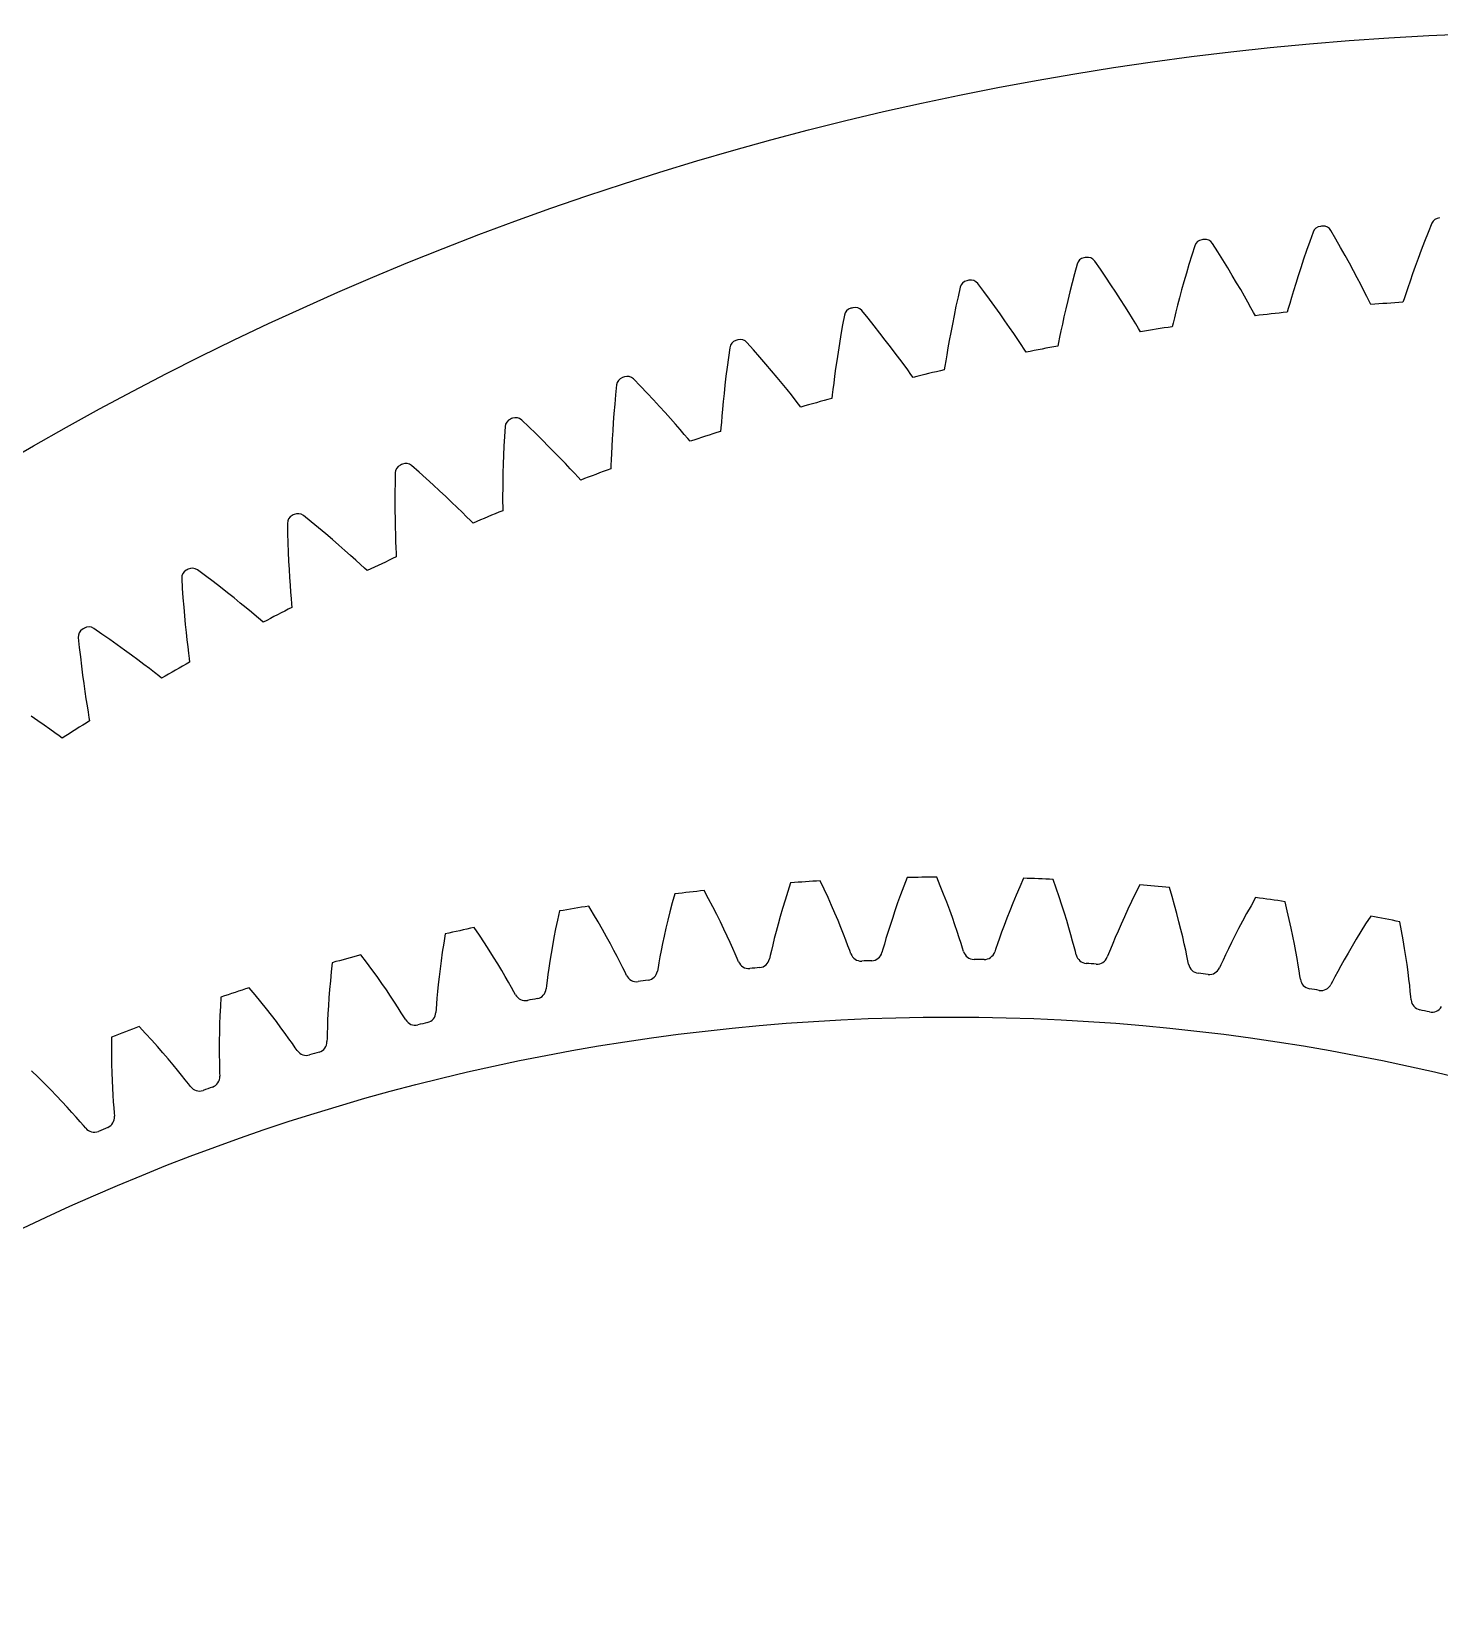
# Model space of a CAD drawing. Header units: millimetres. Extents: x -128 to 128, y -128 to 128.
# Drawn here: x -64 to -6.2, y 63.8 to 128.5 of the extents above; entities that cross this region are included whole.
import ezdxf

# ---------------------------------------------------------------- set-up
doc = ezdxf.new("R2010")
doc.units = ezdxf.units.MM

msp = doc.modelspace()

# ---------------------------------------------------------------- linework, layer by layer
at = {"layer": 'journal'}
msp.add_circle((-26.25, 0), 88, dxfattribs=at)
at = {"layer": 'outer'}
msp.add_circle((0, 0), 128.494929, dxfattribs=at)
at = {"layer": 'output_ring'}
for p, q in [((-6.486138, 120.615273), (-6.638053, 120.237076)), ((-15.2837, 119.446334), (-15.501701, 119.790698)), ((-11.505277, 119.869291), (-11.634887, 119.496652)), ((-11.368813, 120.253333), (-11.505277, 119.869291)), ((-10.430513, 119.96759), (-10.634379, 120.320505)), ((-10.235454, 119.624646), (-10.430513, 119.96759)), ((-6.782658, 119.869996), (-6.919347, 119.514938)), ((-6.638053, 120.237076), (-6.782658, 119.869996)), ((-16.353597, 119.304561), (-16.468, 118.926975)), ((-16.23281, 119.693817), (-16.353597, 119.304561)), ((-15.074904, 119.111577), (-15.2837, 119.446334)), ((-14.876073, 118.787205), (-15.074904, 119.111577)), ((-11.757075, 119.136346), (-11.871784, 118.789431)), ((-11.634887, 119.496652), (-11.757075, 119.136346)), ((-10.049932, 119.292483), (-10.235454, 119.624646)), ((-9.874194, 118.972133), (-10.049932, 119.292483)), ((-7.048021, 119.172957), (-7.168518, 118.845357)), ((-6.919347, 119.514938), (-7.048021, 119.172957)), ((-21.175049, 118.543813), (-21.274056, 118.161901)), ((-21.070136, 118.937645), (-21.175049, 118.543813)), ((-20.111777, 118.728829), (-20.343554, 119.064074)), ((-19.889585, 118.402807), (-20.111777, 118.728829)), ((-16.575486, 118.562013), (-16.676042, 118.210735)), ((-16.468, 118.926975), (-16.575486, 118.562013)), ((-14.687497, 118.474241), (-14.876073, 118.787205)), ((-14.509572, 118.173934), (-14.687497, 118.474241)), ((-11.978906, 118.457217), (-12.078251, 118.141373)), ((-11.871784, 118.789431), (-11.978906, 118.457217)), ((-9.708585, 118.664864), (-9.874194, 118.972133)), ((-9.553592, 118.372282), (-9.708585, 118.664864)), ((-7.280581, 118.533798), (-7.383801, 118.240495)), ((-7.168518, 118.845357), (-7.280581, 118.533798)), ((-25.872843, 117.986058), (-25.961711, 117.588298)), ((-24.906809, 117.816252), (-25.151982, 118.141829)), ((-24.671588, 117.499503), (-24.906809, 117.816252)), ((-21.366663, 117.792883), (-21.452901, 117.437819)), ((-21.274056, 118.161901), (-21.366663, 117.792883)), ((-19.677773, 118.08676), (-19.889585, 118.402807)), ((-19.476669, 117.781695), (-19.677773, 118.08676)), ((-19.286719, 117.488846), (-19.476669, 117.781695)), ((-16.769612, 117.874453), (-16.856076, 117.554842)), ((-16.676042, 118.210735), (-16.769612, 117.874453)), ((-14.342849, 117.887874), (-14.509572, 118.173934)), ((-14.188135, 117.618162), (-14.342849, 117.887874)), ((-12.1695, 117.844128), (-12.252106, 117.568643)), ((-12.078251, 118.141373), (-12.1695, 117.844128)), ((-9.409935, 118.096521), (-9.553592, 118.372282)), ((-9.278725, 117.840593), (-9.409935, 118.096521)), ((-9.161847, 117.60918), (-9.278725, 117.840593)), ((-7.477504, 117.968585), (-7.560485, 117.72297)), ((-7.383801, 118.240495), (-7.477504, 117.968585)), ((-26.045159, 117.202688), (-26.122735, 116.83022)), ((-25.961711, 117.588298), (-26.045159, 117.202688)), ((-24.447142, 117.192299), (-24.671588, 117.499503)), ((-24.23384, 116.895634), (-24.447142, 117.192299)), ((-21.452901, 117.437819), (-21.532766, 117.098021)), ((-19.108541, 117.209777), (-19.286719, 117.488846)), ((-18.943023, 116.946556), (-19.108541, 117.209777)), ((-16.935204, 117.254143), (-17.006579, 116.975537)), ((-16.856076, 117.554842), (-16.935204, 117.254143)), ((-14.046661, 117.367761), (-14.188135, 117.618162)), ((-13.920501, 117.141275), (-14.046661, 117.367761)), ((-13.813794, 116.947258), (-13.920501, 117.141275)), ((-12.325066, 117.319868), (-12.386232, 117.107059)), ((-12.252106, 117.568643), (-12.325066, 117.319868)), ((-9.063091, 117.410998), (-9.161847, 117.60918)), ((-8.996227, 117.275383), (-9.063091, 117.410998)), ((-7.630226, 117.512815), (-7.677241, 117.369108)), ((-7.560485, 117.72297), (-7.630226, 117.512815)), ((-30.633042, 116.840621), (-30.705717, 116.439586)), ((-29.66092, 116.710103), (-29.919086, 117.025477)), ((-29.413056, 116.403147), (-29.66092, 116.710103)), ((-26.122735, 116.83022), (-26.194513, 116.471953)), ((-24.032178, 116.610724), (-24.23384, 116.895634)), ((-23.842837, 116.339105), (-24.032178, 116.610724)), ((-21.606207, 116.775169), (-21.673084, 116.47151)), ((-21.532766, 117.098021), (-21.606207, 116.775169)), ((-18.791518, 116.702095), (-18.943023, 116.946556)), ((-18.656283, 116.480907), (-18.791518, 116.702095)), ((-17.121888, 116.508896), (-17.157111, 116.361854)), ((-17.069396, 116.72401), (-17.121888, 116.508896)), ((-17.006579, 116.975537), (-17.069396, 116.72401)), ((-13.74149, 116.814464), (-13.813794, 116.947258)), ((-12.386232, 117.107059), (-12.427385, 116.961565)), ((-30.77347, 116.050911), (-30.835888, 115.675605)), ((-30.705717, 116.439586), (-30.77347, 116.050911)), ((-29.176344, 116.105291), (-29.413056, 116.403147)), ((-28.951195, 115.817514), (-29.176344, 116.105291)), ((-26.260542, 116.129197), (-26.320838, 115.803634)), ((-26.194513, 116.471953), (-26.260542, 116.129197)), ((-23.666788, 116.082808), (-23.842837, 116.339105)), ((-23.505501, 115.844687), (-23.666788, 116.082808)), ((-23.361413, 115.629162), (-23.505501, 115.844687)), ((-21.785682, 115.936374), (-21.829413, 115.71931)), ((-21.733109, 116.190241), (-21.785682, 115.936374)), ((-21.673084, 116.47151), (-21.733109, 116.190241)), ((-18.541801, 116.291374), (-18.656283, 116.480907)), ((-18.464175, 116.16162), (-18.541801, 116.291374)), ((-35.342911, 115.503215), (-35.399274, 115.099564)), ((-34.366298, 115.4122), (-34.637033, 115.716852)), ((-34.106198, 115.11554), (-34.366298, 115.4122)), ((-30.893087, 115.314723), (-30.945172, 114.969573)), ((-30.835888, 115.675605), (-30.893087, 115.314723)), ((-28.738153, 115.54101), (-28.951195, 115.817514)), ((-28.53796, 115.277288), (-28.738153, 115.54101)), ((-28.351669, 115.028336), (-28.53796, 115.277288)), ((-26.423932, 115.214044), (-26.466173, 114.958255)), ((-26.375355, 115.497514), (-26.423932, 115.214044)), ((-26.320838, 115.803634), (-26.375355, 115.497514)), ((-23.239344, 115.444423), (-23.361413, 115.629162)), ((-23.156523, 115.317922), (-23.239344, 115.444423)), ((-21.829413, 115.71931), (-21.858648, 115.570961)), ((-35.451219, 114.708463), (-35.498377, 114.330936)), ((-35.399274, 115.099564), (-35.451219, 114.708463)), ((-33.85761, 114.827523), (-34.106198, 115.11554)), ((-33.620984, 114.549106), (-33.85761, 114.827523)), ((-33.396911, 114.281463), (-33.620984, 114.549106)), ((-30.992225, 114.641834), (-31.034291, 114.333757)), ((-30.945172, 114.969573), (-30.992225, 114.641834)), ((-28.180864, 114.796947), (-28.351669, 115.028336)), ((-28.028161, 114.587438), (-28.180864, 114.796947)), ((-27.898705, 114.407798), (-28.028161, 114.587438)), ((-26.501072, 114.739597), (-26.524271, 114.590186)), ((-26.466173, 114.958255), (-26.501072, 114.739597)), ((-39.994711, 113.976037), (-40.03467, 113.570434)), ((-39.015212, 113.924675), (-39.298071, 114.218105)), ((-38.743304, 113.6388), (-39.015212, 113.924675)), ((-35.540905, 113.968032), (-35.578959, 113.621055)), ((-35.498377, 114.330936), (-35.540905, 113.968032)), ((-33.186195, 114.02607), (-33.396911, 114.281463)), ((-32.989968, 113.784872), (-33.186195, 114.02607)), ((-31.07134, 114.04855), (-31.103181, 113.79126)), ((-31.034291, 114.333757), (-31.07134, 114.04855)), ((-27.810826, 114.284757), (-27.898705, 114.407798)), ((-40.03467, 113.570434), (-40.070723, 113.177549)), ((-38.483248, 113.361093), (-38.743304, 113.6388)), ((-38.235533, 113.092494), (-38.483248, 113.361093)), ((-35.612692, 113.291678), (-35.642238, 112.982149)), ((-35.578959, 113.621055), (-35.612692, 113.291678)), ((-32.809926, 113.560595), (-32.989968, 113.784872)), ((-32.648858, 113.357447), (-32.809926, 113.560595)), ((-32.512229, 113.183201), (-32.648858, 113.357447)), ((-31.12919, 113.571367), (-31.146315, 113.421139)), ((-31.103181, 113.79126), (-31.12919, 113.571367)), ((-40.102543, 112.798421), (-40.130328, 112.434092)), ((-40.070723, 113.177549), (-40.102543, 112.798421)), ((-38.000798, 112.834152), (-38.235533, 113.092494)), ((-37.779905, 112.587508), (-38.000798, 112.834152)), ((-35.667699, 112.695676), (-35.689087, 112.437306)), ((-35.642238, 112.982149), (-35.667699, 112.695676)), ((-32.419435, 113.063822), (-32.512229, 113.183201)), ((-44.580801, 112.261597), (-44.604289, 111.854708)), ((-43.600025, 112.249972), (-43.894542, 112.531698)), ((-43.316754, 111.975351), (-43.600025, 112.249972)), ((-43.045658, 111.708411), (-43.316754, 111.975351)), ((-40.15429, 112.085857), (-40.174647, 111.755384)), ((-40.130328, 112.434092), (-40.15429, 112.085857)), ((-37.574065, 112.354461), (-37.779905, 112.587508)), ((-37.385082, 112.137664), (-37.574065, 112.354461)), ((-37.215913, 111.94121), (-37.385082, 112.137664)), ((-35.706163, 112.21654), (-35.717186, 112.065741)), ((-35.689087, 112.437306), (-35.706163, 112.21654)), ((-44.624391, 111.460684), (-44.64082, 111.080578)), ((-44.604289, 111.854708), (-44.624391, 111.460684)), ((-42.787261, 111.450072), (-43.045658, 111.708411)), ((-42.54225, 111.201454), (-42.787261, 111.450072)), ((-40.191625, 111.444912), (-40.205455, 111.157642)), ((-40.174647, 111.755384), (-40.191625, 111.444912)), ((-37.072335, 111.772644), (-37.215913, 111.94121)), ((-36.974779, 111.657124), (-37.072335, 111.772644)), ((-48.113202, 110.390842), (-48.418895, 110.660402)), ((-44.653818, 110.715423), (-44.663648, 110.366503)), ((-44.64082, 111.080578), (-44.653818, 110.715423)), ((-42.311543, 110.963965), (-42.54225, 111.201454)), ((-42.096427, 110.739451), (-42.311543, 110.963965)), ((-41.898813, 110.530491), (-42.096427, 110.739451)), ((-40.224471, 110.677342), (-40.229373, 110.526219)), ((-40.216355, 110.898618), (-40.224471, 110.677342)), ((-40.205455, 111.157642), (-40.216355, 110.898618)), ((-49.093644, 110.362712), (-49.100623, 109.955205)), ((-47.819035, 110.127927), (-48.113202, 110.390842)), ((-47.537344, 109.872192), (-47.819035, 110.127927)), ((-44.670595, 110.035477), (-44.674977, 109.724571)), ((-44.663648, 110.366503), (-44.670595, 110.035477)), ((-41.721822, 110.341054), (-41.898813, 110.530491)), ((-41.571531, 110.178445), (-41.721822, 110.341054)), ((-41.469374, 110.066973), (-41.571531, 110.178445)), ((-49.104741, 109.56069), (-49.105752, 109.180231)), ((-49.100623, 109.955205), (-49.104741, 109.56069)), ((-47.26869, 109.624537), (-47.537344, 109.872192)), ((-47.013804, 109.386053), (-47.26869, 109.624537)), ((-46.773663, 109.158109), (-47.013804, 109.386053)), ((-44.677154, 109.436977), (-44.677548, 109.177724)), ((-44.674977, 109.724571), (-44.677154, 109.436977)), ((-49.105752, 109.180231), (-49.103941, 108.814848)), ((-49.103941, 108.814848), (-49.099623, 108.465817)), ((-46.549625, 108.942497), (-46.773663, 109.158109)), ((-46.343706, 108.741717), (-46.549625, 108.942497)), ((-46.159183, 108.559608), (-46.343706, 108.741717)), ((-44.677548, 109.177724), (-44.67669, 108.9563)), ((-44.67669, 108.9563), (-44.675464, 108.805104)), ((-53.525826, 108.2825), (-53.516285, 107.875046)), ((-52.54733, 108.350341), (-52.863696, 108.607291)), ((-52.24275, 108.099563), (-52.54733, 108.350341)), ((-51.950926, 107.855454), (-52.24275, 108.099563)), ((-49.099623, 108.465817), (-49.093149, 108.134781)), ((-49.093149, 108.134781), (-49.084929, 107.823954)), ((-46.002425, 108.403223), (-46.159183, 108.559608)), ((-45.895835, 108.295983), (-46.002425, 108.403223)), ((-53.516285, 107.875046), (-53.504411, 107.480688)), ((-53.504411, 107.480688), (-53.490004, 107.1005)), ((-51.672457, 107.61889), (-51.950926, 107.855454)), ((-51.408116, 107.390931), (-51.672457, 107.61889)), ((-49.084929, 107.823954), (-49.075449, 107.536507)), ((-49.075449, 107.536507), (-49.065336, 107.277451)), ((-53.490004, 107.1005), (-53.473387, 106.735491)), ((-51.158934, 107.172906), (-51.408116, 107.390931)), ((-50.926342, 106.96655), (-51.158934, 107.172906)), ((-50.712455, 106.77428), (-50.926342, 106.96655)), ((-49.065336, 107.277451), (-49.055505, 107.056244)), ((-49.055505, 107.056244), (-49.048153, 106.905221)), ((-56.895123, 106.13182), (-57.221642, 106.375738)), ((-56.58063, 105.893591), (-56.895123, 106.13182)), ((-53.473387, 106.735491), (-53.454928, 106.386922)), ((-53.454928, 106.386922), (-53.435044, 106.05642)), ((-50.520704, 106.599799), (-50.712455, 106.77428)), ((-50.357738, 106.449895), (-50.520704, 106.599799)), ((-50.246889, 106.347063), (-50.357738, 106.449895)), ((-57.870066, 106.024381), (-57.844021, 105.617648)), ((-57.844021, 105.617648), (-57.816175, 105.224096)), ((-56.279153, 105.66151), (-56.58063, 105.893591)), ((-55.991326, 105.436425), (-56.279153, 105.66151)), ((-53.435044, 106.05642), (-53.414234, 105.746181)), ((-53.414234, 105.746181), (-53.393113, 105.459355)), ((-57.816175, 105.224096), (-57.786371, 104.844804)), ((-57.786371, 104.844804), (-57.754976, 104.480768)), ((-55.717964, 105.219366), (-55.991326, 105.436425)), ((-55.460151, 105.011618), (-55.717964, 105.219366)), ((-55.219388, 104.814858), (-55.460151, 105.011618)), ((-53.393113, 105.459355), (-53.372509, 105.200922)), ((-53.372509, 105.200922), (-53.353722, 104.980295)), ((-53.353722, 104.980295), (-53.340256, 104.829694)), ((-57.754976, 104.480768), (-57.722406, 104.133233)), ((-54.997885, 104.631414), (-55.219388, 104.814858)), ((-54.79922, 104.464847), (-54.997885, 104.631414)), ((-54.630312, 104.321671), (-54.79922, 104.464847)), ((-54.515387, 104.223415), (-54.630312, 104.321671)), ((-62.119225, 103.592065), (-62.076718, 103.186721)), ((-61.149437, 103.738925), (-61.485572, 103.969411)), ((-60.825548, 103.513637), (-61.149437, 103.738925)), ((-57.722406, 104.133233), (-57.689145, 103.803809)), ((-57.689145, 103.803809), (-57.655779, 103.494668)), ((-62.076718, 103.186721), (-62.032946, 102.79462)), ((-60.514914, 103.293964), (-60.825548, 103.513637)), ((-60.218201, 103.080728), (-60.514914, 103.293964)), ((-59.936267, 102.874926), (-60.218201, 103.080728)), ((-57.655779, 103.494668), (-57.623052, 103.208933)), ((-57.623052, 103.208933), (-57.591992, 102.951547)), ((-57.591992, 102.951547), (-57.564279, 102.731863)), ((-62.032946, 102.79462), (-61.987796, 102.416848)), ((-61.987796, 102.416848), (-61.941674, 102.054384)), ((-59.670247, 102.677796), (-59.936267, 102.874926)), ((-59.421708, 102.490955), (-59.670247, 102.677796)), ((-59.192953, 102.316638), (-59.421708, 102.490955)), ((-58.987701, 102.158259), (-59.192953, 102.316638)), ((-57.564279, 102.731863), (-57.544721, 102.581932)), ((-61.941674, 102.054384), (-61.895047, 101.708454)), ((-61.895047, 101.708454), (-61.848463, 101.380648)), ((-58.81313, 102.022045), (-58.987701, 102.158259)), ((-58.694317, 101.928528), (-58.81313, 102.022045)), ((-61.848463, 101.380648), (-61.802596, 101.073114)), ((-61.802596, 101.073114), (-61.758316, 100.78894)), ((-63.782305, 100.175275), (-64.056095, 100.361462)), ((-61.758316, 100.78894), (-61.716851, 100.533024)), ((-61.716851, 100.533024), (-61.680258, 100.314644)), ((-61.680258, 100.314644), (-61.65464, 100.165628)), ((-63.526398, 99.998659), (-63.782305, 100.175275)), ((-63.290767, 99.833756), (-63.526398, 99.998659)), ((-63.079265, 99.683825), (-63.290767, 99.833756)), ((-62.899317, 99.554798), (-63.079265, 99.683825)), ((-62.776813, 99.466172), (-62.899317, 99.554798))]:
    msp.add_line(p, q, dxfattribs=at)
for centre, radius, start, end in [((-11.030764, 120.129548), 0.36, 95.24641, 159.888554), ((0, 0), 120.994929, 95.205203, 95.24641), ((-10.944364, 120.13745), 0.36, 30.563059, 95.205203), ((-6.153383, 120.47789), 0.36, 92.923829, 157.565973), ((-15.890022, 119.583833), 0.36, 97.568991, 162.211134), ((0, 0), 120.994929, 97.527784, 97.568991), ((-15.804013, 119.595231), 0.36, 32.88564, 97.527784), ((-20.723172, 118.841643), 0.36, 99.891571, 164.533715), ((0, 0), 120.994929, 99.850364, 99.891571), ((-20.637696, 118.856516), 0.36, 35.20822, 99.850364), ((-25.522274, 117.904196), 0.36, 102.214152, 166.856296), ((0, 0), 120.994929, 102.172945, 102.214152), ((-25.437472, 117.922521), 0.36, 37.530801, 102.172945), ((0, 0), 120.994929, 104.495526, 104.536732), ((-30.195453, 116.79478), 0.36, 39.853382, 104.495526), ((0, 0), 117.619929, 93.742448, 94.386584), ((-30.279444, 116.773033), 0.36, 104.536732, 169.178876), ((0, 0), 117.619929, 96.065028, 96.709165), ((0, 0), 117.619929, 98.387609, 99.031746), ((-34.986864, 115.450012), 0.36, 106.859313, 171.501457), ((0, 0), 120.994929, 106.818106, 106.859313), ((-34.903824, 115.475145), 0.36, 42.175962, 106.818106), ((0, 0), 117.619929, 100.71019, 101.354326), ((0, 0), 117.619929, 103.03277, 103.676907), ((-39.636801, 113.937307), 0.36, 109.181894, 173.824038), ((0, 0), 120.994929, 109.140687, 109.181894), ((-39.554847, 113.965785), 0.36, 44.498543, 109.140687), ((0, 0), 117.619929, 105.355351, 105.999488), ((0, 0), 120.994929, 111.463268, 111.504474), ((-44.140882, 112.269179), 0.36, 46.821124, 111.463268), ((-44.221614, 112.237404), 0.36, 111.504474, 176.146618), ((0, 0), 117.619929, 107.677932, 108.322068), ((-48.733772, 110.353094), 0.36, 113.827055, 178.469199), ((0, 0), 120.994929, 113.785848, 113.827055), ((-48.654394, 110.388115), 0.36, 49.143704, 113.785848), ((0, 0), 117.619929, 110.000512, 110.644649), ((0, 0), 117.619929, 112.323093, 112.96723), ((-53.16586, 108.287475), 0.36, 116.149636, 180.79178), ((0, 0), 120.994929, 116.108429, 116.149636), ((-53.087967, 108.325684), 0.36, 51.466285, 116.108429), ((0, 0), 117.619929, 114.645674, 115.28981), ((-57.510597, 106.04394), 0.36, 118.472216, 183.11436), ((0, 0), 120.994929, 118.431009, 118.472216), ((-57.434316, 106.085274), 0.36, 53.788866, 118.431009), ((0, 0), 117.619929, 116.968254, 117.612391), ((-61.760844, 103.626175), 0.36, 120.794797, 185.436941), ((0, 0), 120.994929, 120.75359, 120.794797), ((-61.686301, 103.670566), 0.36, 56.111446, 120.75359), ((0, 0), 117.619929, 119.290835, 119.934972), ((0, 0), 117.619929, 121.613416, 122.257552)]:
    msp.add_arc(centre, radius, start, end, dxfattribs=at)
at = {"layer": 'thin_ring_external'}
for p, q in [((-36.213256, 92.861282), (-36.395223, 93.199447)), ((-32.840975, 93.518028), (-32.959903, 93.152892)), ((-31.458707, 93.248879), (-31.62317, 93.595895)), ((-31.303363, 92.911688), (-31.458707, 93.248879)), ((-28.194708, 93.373991), (-28.323785, 93.025898)), ((-28.057291, 93.732578), (-28.194708, 93.373991)), ((-26.69057, 93.393201), (-26.837099, 93.748162)), ((-26.552646, 93.048518), (-26.69057, 93.393201)), ((-23.42444, 93.351488), (-23.571122, 93.01044)), ((-23.268893, 93.702591), (-23.42444, 93.351488)), ((-21.921283, 93.293871), (-22.049497, 93.65585)), ((-21.801138, 92.942595), (-21.921283, 93.293871)), ((-18.488272, 93.428144), (-18.661543, 93.085442)), ((-17.163289, 92.951148), (-17.272853, 93.319201)), ((-40.941812, 92.23142), (-41.140809, 92.559853)), ((-37.707592, 92.688768), (-37.800494, 92.329325)), ((-37.607464, 93.0595), (-37.707592, 92.688768)), ((-36.040897, 92.532462), (-36.213256, 92.861282)), ((-33.071037, 92.798662), (-33.174445, 92.456179)), ((-32.959903, 93.152892), (-33.071037, 92.798662)), ((-31.157179, 92.585164), (-31.303363, 92.911688)), ((-31.020231, 92.270316), (-31.157179, 92.585164)), ((-28.444545, 92.689141), (-28.55699, 92.364734)), ((-28.323785, 93.025898), (-28.444545, 92.689141)), ((-26.423324, 92.714955), (-26.552646, 93.048518)), ((-26.302631, 92.393525), (-26.423324, 92.714955)), ((-23.70892, 92.680288), (-23.837782, 92.362045)), ((-23.571122, 93.01044), (-23.70892, 92.680288)), ((-21.689017, 92.602864), (-21.801138, 92.942595)), ((-21.584894, 92.27569), (-21.689017, 92.602864)), ((-18.825448, 92.752328), (-18.979924, 92.429643)), ((-18.661543, 93.085442), (-18.825448, 92.752328)), ((-17.061237, 92.594195), (-17.163289, 92.951148)), ((-16.96661, 92.249182), (-17.061237, 92.594195)), ((-13.918444, 92.576546), (-14.099144, 92.252235)), ((-13.7279, 92.909954), (-13.918444, 92.576546)), ((-12.429001, 92.365925), (-12.519629, 92.739093)), ((-42.42539, 91.982829), (-42.499817, 91.619112)), ((-42.344322, 92.35819), (-42.42539, 91.982829)), ((-40.752888, 91.91183), (-40.941812, 92.23142)), ((-40.574164, 91.601917), (-40.752888, 91.91183)), ((-37.88628, 91.982009), (-37.965053, 91.647825)), ((-37.800494, 92.329325), (-37.88628, 91.982009)), ((-35.878231, 92.213828), (-36.040897, 92.532462)), ((-35.725385, 91.906383), (-35.878231, 92.213828)), ((-35.582556, 91.61136), (-35.725385, 91.906383)), ((-33.270179, 92.126453), (-33.358264, 91.810732)), ((-33.174445, 92.456179), (-33.270179, 92.126453)), ((-30.892652, 91.968384), (-31.020231, 92.270316)), ((-30.774661, 91.680943), (-30.892652, 91.968384)), ((-28.661082, 92.053922), (-28.756723, 91.758292)), ((-28.55699, 92.364734), (-28.661082, 92.053922)), ((-26.190636, 92.085473), (-26.302631, 92.393525)), ((-26.087476, 91.792382), (-26.190636, 92.085473)), ((-23.957608, 92.056954), (-24.06822, 91.766594)), ((-23.837782, 92.362045), (-23.957608, 92.056954)), ((-21.488774, 91.962322), (-21.584894, 92.27569)), ((-21.400714, 91.664346), (-21.488774, 91.962322)), ((-19.124868, 92.118395), (-19.260116, 91.81982)), ((-18.979924, 92.429643), (-19.124868, 92.118395)), ((-16.879328, 91.917119), (-16.96661, 92.249182)), ((-16.799334, 91.599251), (-16.879328, 91.917119)), ((-14.269895, 91.937859), (-14.430542, 91.634418)), ((-14.099144, 92.252235), (-14.269895, 91.937859)), ((-12.345309, 92.004227), (-12.429001, 92.365925)), ((-12.268421, 91.654833), (-12.345309, 92.004227)), ((-9.000197, 92.149372), (-9.207517, 91.826129)), ((-7.730771, 91.539731), (-7.802226, 91.917039)), ((-47.039192, 91.415929), (-47.100988, 91.036918)), ((-45.632038, 91.360937), (-45.847545, 91.67878)), ((-45.427043, 91.05141), (-45.632038, 91.360937)), ((-42.567757, 91.267868), (-42.629363, 90.930098)), ((-42.499817, 91.619112), (-42.567757, 91.267868)), ((-40.40582, 91.302678), (-40.574164, 91.601917)), ((-40.248113, 91.015332), (-40.40582, 91.302678)), ((-38.036902, 91.328018), (-38.101894, 91.024175)), ((-37.965053, 91.647825), (-38.036902, 91.328018)), ((-35.450043, 91.330319), (-35.582556, 91.61136)), ((-35.328311, 91.065326), (-35.450043, 91.330319)), ((-33.438686, 91.510604), (-33.511351, 91.228187)), ((-33.358264, 91.810732), (-33.438686, 91.510604)), ((-30.666619, 91.410081), (-30.774661, 91.680943)), ((-30.569141, 91.158745), (-30.666619, 91.410081)), ((-28.843713, 91.479954), (-28.921666, 91.221894)), ((-28.756723, 91.758292), (-28.843713, 91.479954)), ((-25.993405, 91.516357), (-26.087476, 91.792382)), ((-25.908887, 91.260372), (-25.993405, 91.516357)), ((-25.834813, 91.029068), (-25.908887, 91.260372)), ((-24.169309, 91.49306), (-24.260337, 91.239317)), ((-24.06822, 91.766594), (-24.169309, 91.49306)), ((-21.32086, 91.383877), (-21.400714, 91.664346)), ((-21.249523, 91.12391), (-21.32086, 91.383877)), ((-19.500333, 91.267472), (-19.604199, 91.018708)), ((-19.385409, 91.535486), (-19.500333, 91.267472)), ((-19.260116, 91.81982), (-19.385409, 91.535486)), ((-16.726604, 91.297167), (-16.799334, 91.599251)), ((-16.661175, 91.012987), (-16.726604, 91.297167)), ((-14.580859, 91.343139), (-14.720507, 91.065573)), ((-14.430542, 91.634418), (-14.580859, 91.343139)), ((-12.198209, 91.318746), (-12.268421, 91.654833)), ((-12.13455, 90.997208), (-12.198209, 91.318746)), ((-9.40454, 91.511468), (-9.59112, 91.20622)), ((-9.207517, 91.826129), (-9.40454, 91.511468)), ((-7.665656, 91.174231), (-7.730771, 91.539731)), ((-47.156747, 90.669875), (-47.206663, 90.31562)), ((-47.100988, 91.036918), (-47.156747, 90.669875)), ((-45.232728, 90.751027), (-45.427043, 91.05141)), ((-45.049323, 90.460774), (-45.232728, 90.751027)), ((-42.68479, 90.607039), (-42.734183, 90.300275)), ((-42.629363, 90.930098), (-42.68479, 90.607039)), ((-40.101422, 90.741424), (-40.248113, 91.015332)), ((-39.966319, 90.482993), (-40.101422, 90.741424)), ((-38.160044, 90.738416), (-38.211272, 90.473752)), ((-38.101894, 91.024175), (-38.160044, 90.738416)), ((-35.218126, 90.819296), (-35.328311, 91.065326)), ((-35.120848, 90.596753), (-35.218126, 90.819296)), ((-33.632176, 90.730188), (-33.678477, 90.528084)), ((-33.576025, 90.966484), (-33.632176, 90.730188)), ((-33.511351, 91.228187), (-33.576025, 90.966484)), ((-30.483353, 90.931525), (-30.569141, 91.158745)), ((-30.411689, 90.736963), (-30.483353, 90.931525)), ((-30.361351, 90.603946), (-30.411689, 90.736963)), ((-29.046369, 90.789297), (-29.086377, 90.652817)), ((-28.989809, 90.988774), (-29.046369, 90.789297)), ((-28.921666, 91.221894), (-28.989809, 90.988774)), ((-25.773177, 90.831101), (-25.834813, 91.029068)), ((-25.729697, 90.695686), (-25.773177, 90.831101)), ((-24.406966, 90.813652), (-24.45389, 90.679393)), ((-24.340294, 91.009981), (-24.406966, 90.813652)), ((-24.260337, 91.239317), (-24.340294, 91.009981)), ((-21.187356, 90.889126), (-21.249523, 91.12391)), ((-21.135909, 90.68827), (-21.187356, 90.889126)), ((-21.0994, 90.550812), (-21.135909, 90.68827)), ((-19.772371, 90.601084), (-19.82609, 90.469396)), ((-19.695762, 90.793753), (-19.772371, 90.601084)), ((-19.604199, 91.018708), (-19.695762, 90.793753)), ((-16.603205, 90.749717), (-16.661175, 91.012987)), ((-16.553107, 90.512064), (-16.603205, 90.749717)), ((-14.848966, 90.803776), (-14.965399, 90.56064)), ((-14.720507, 91.065573), (-14.848966, 90.803776)), ((-12.077339, 90.691805), (-12.13455, 90.997208)), ((-12.026506, 90.404655), (-12.077339, 90.691805)), ((-9.932046, 90.628154), (-10.085685, 90.358081)), ((-9.767052, 90.911378), (-9.932046, 90.628154)), ((-9.59112, 91.20622), (-9.767052, 90.911378)), ((-7.606709, 90.821367), (-7.665656, 91.174231)), ((-7.553749, 90.482133), (-7.606709, 90.821367)), ((-51.679825, 90.235173), (-51.722188, 89.853502)), ((-50.271699, 90.252103), (-50.503155, 90.558528)), ((-50.051166, 89.953448), (-50.271699, 90.252103)), ((-49.841767, 89.663378), (-50.051166, 89.953448)), ((-47.250942, 89.975145), (-47.289801, 89.649677)), ((-47.206663, 90.31562), (-47.250942, 89.975145)), ((-44.87715, 90.181856), (-45.049323, 90.460774)), ((-44.716665, 89.915795), (-44.87715, 90.181856)), ((-42.777665, 90.011919), (-42.815312, 89.744984)), ((-42.734183, 90.300275), (-42.777665, 90.011919)), ((-39.843715, 90.242909), (-39.966319, 90.482993)), ((-39.735201, 90.025624), (-39.843715, 90.242909)), ((-39.644067, 89.839385), (-39.735201, 90.025624)), ((-38.291205, 90.030692), (-38.317084, 89.890843)), ((-38.255284, 90.234897), (-38.291205, 90.030692)), ((-38.211272, 90.473752), (-38.255284, 90.234897)), ((-35.039343, 90.406104), (-35.120848, 90.596753)), ((-34.982279, 90.27583), (-35.039343, 90.406104)), ((-33.678477, 90.528084), (-33.711464, 90.389738)), ((-16.511983, 90.308843), (-16.553107, 90.512064)), ((-16.48254, 90.169701), (-16.511983, 90.308843)), ((-15.154676, 90.152149), (-15.215048, 90.023375)), ((-15.068328, 90.340654), (-15.154676, 90.152149)), ((-14.965399, 90.56064), (-15.068328, 90.340654)), ((-11.982054, 90.138768), (-12.026506, 90.404655)), ((-11.944157, 89.898868), (-11.982054, 90.138768)), ((-10.227344, 90.103184), (-10.356039, 89.866311)), ((-10.085685, 90.358081), (-10.227344, 90.103184)), ((-7.506591, 90.157764), (-7.553749, 90.482133)), ((-7.465049, 89.849839), (-7.506591, 90.157764)), ((-51.759133, 89.48409), (-51.790895, 89.127749)), ((-51.722188, 89.853502), (-51.759133, 89.48409)), ((-49.643782, 89.382869), (-49.841767, 89.663378)), ((-49.457591, 89.113106), (-49.643782, 89.382869)), ((-47.323466, 89.340791), (-47.352168, 89.050592)), ((-47.289801, 89.649677), (-47.323466, 89.340791)), ((-44.568542, 89.664599), (-44.716665, 89.915795)), ((-44.43384, 89.43109), (-44.568542, 89.664599)), ((-44.314372, 89.219628), (-44.43384, 89.43109)), ((-42.847071, 89.504194), (-42.872518, 89.298421)), ((-42.815312, 89.744984), (-42.847071, 89.504194)), ((-39.580426, 89.712195), (-39.644067, 89.839385)), ((-11.913463, 89.693812), (-11.944157, 89.898868)), ((-11.891163, 89.553347), (-11.913463, 89.693812)), ((-10.565927, 89.468017), (-10.632796, 89.342494)), ((-10.470067, 89.651867), (-10.565927, 89.468017)), ((-10.356039, 89.866311), (-10.470067, 89.651867)), ((-7.428944, 89.560467), (-7.465049, 89.849839)), ((-7.398127, 89.292658), (-7.428944, 89.560467)), ((-56.254115, 88.819005), (-56.276934, 88.435668)), ((-54.84869, 88.907812), (-55.09549, 89.202019)), ((-54.613196, 88.620807), (-54.84869, 88.907812)), ((-51.817732, 88.785457), (-51.839921, 88.45843)), ((-51.790895, 89.127749), (-51.817732, 88.785457)), ((-49.28373, 88.855586), (-49.457591, 89.113106)), ((-49.122974, 88.612281), (-49.28373, 88.855586)), ((-47.376136, 88.782083), (-47.395558, 88.539985)), ((-47.352168, 89.050592), (-47.376136, 88.782083)), ((-44.213848, 89.038286), (-44.314372, 89.219628)), ((-44.143795, 88.914511), (-44.213848, 89.038286)), ((-42.872518, 89.298421), (-42.891223, 89.157433)), ((-7.372528, 89.051135), (-7.398127, 89.292658)), ((-7.352344, 88.844779), (-7.372528, 89.051135)), ((-7.337246, 88.703359), (-7.352344, 88.844779)), ((-56.294968, 88.064852), (-56.308494, 87.707353)), ((-56.276934, 88.435668), (-56.294968, 88.064852)), ((-54.389258, 88.341808), (-54.613196, 88.620807)), ((-54.177208, 88.071773), (-54.389258, 88.341808)), ((-53.977486, 87.811869), (-54.177208, 88.071773)), ((-51.85777, 88.148227), (-51.871618, 87.856941)), ((-51.839921, 88.45843), (-51.85777, 88.148227)), ((-48.976524, 88.385954), (-49.122974, 88.612281)), ((-48.846415, 88.180868), (-48.976524, 88.385954)), ((-48.736763, 88.004896), (-48.846415, 88.180868)), ((-47.410466, 88.333181), (-47.421947, 88.191422)), ((-47.395558, 88.539985), (-47.410466, 88.333181)), ((-59.35107, 87.331571), (-59.612571, 87.612792)), ((-56.317818, 87.364138), (-56.323281, 87.036404)), ((-56.308494, 87.707353), (-56.317818, 87.364138)), ((-53.790703, 87.563563), (-53.977486, 87.811869)), ((-53.617733, 87.328784), (-53.790703, 87.563563)), ((-51.881844, 87.587558), (-51.888879, 87.344785)), ((-51.871618, 87.856941), (-51.881844, 87.587558)), ((-48.660482, 87.88486), (-48.736763, 88.004896)), ((-60.750127, 87.171117), (-60.753344, 86.787116)), ((-60.753344, 86.787116), (-60.75242, 86.415862)), ((-59.101228, 87.056964), (-59.35107, 87.331571)), ((-58.863338, 86.789764), (-59.101228, 87.056964)), ((-58.637776, 86.530909), (-58.863338, 86.789764)), ((-56.323281, 87.036404), (-56.325267, 86.725695)), ((-56.325267, 86.725695), (-56.324223, 86.434082)), ((-53.459918, 87.11023), (-53.617733, 87.328784)), ((-53.319507, 86.912055), (-53.459918, 87.11023)), ((-53.201013, 86.741911), (-53.319507, 86.912055)), ((-53.118701, 86.625926), (-53.201013, 86.741911)), ((-51.893208, 87.13749), (-51.897436, 86.995329)), ((-51.888879, 87.344785), (-51.893208, 87.13749)), ((-60.75242, 86.415862), (-60.747674, 86.05814)), ((-58.425044, 86.281542), (-58.637776, 86.530909)), ((-58.225825, 86.043097), (-58.425044, 86.281542)), ((-56.324223, 86.434082), (-56.320682, 86.164528)), ((-56.320682, 86.164528), (-56.315311, 85.921712)), ((-63.767094, 85.527492), (-64.042612, 85.794994)), ((-63.503556, 85.266), (-63.767094, 85.527492)), ((-60.747674, 86.05814), (-60.739461, 85.714895)), ((-60.739461, 85.714895), (-60.728182, 85.387311)), ((-58.041093, 85.817456), (-58.225825, 86.043097)), ((-57.872324, 85.607245), (-58.041093, 85.817456)), ((-57.721977, 85.416498), (-57.872324, 85.607245)), ((-56.315311, 85.921712), (-56.309049, 85.714466)), ((-56.309049, 85.714466), (-56.306014, 85.572275)), ((-63.252332, 85.011295), (-63.503556, 85.266)), ((-63.013847, 84.764295), (-63.252332, 85.011295)), ((-60.728182, 85.387311), (-60.714301, 85.076905)), ((-60.714301, 85.076905), (-60.698369, 84.785726)), ((-60.698369, 84.785726), (-60.681068, 84.516705)), ((-57.59495, 85.252626), (-57.721977, 85.416498)), ((-57.506824, 85.140996), (-57.59495, 85.252626)), ((-62.78866, 84.526116), (-63.013847, 84.764295)), ((-62.577526, 84.298154), (-62.78866, 84.526116)), ((-62.381514, 84.08224), (-62.577526, 84.298154)), ((-60.681068, 84.516705), (-60.663306, 84.274479)), ((-60.663306, 84.274479), (-60.646471, 84.067824)), ((-62.202232, 83.880921), (-62.381514, 84.08224)), ((-62.042341, 83.698099), (-62.202232, 83.880921)), ((-61.907112, 83.540927), (-62.042341, 83.698099)), ((-61.813401, 83.433942), (-61.907112, 83.540927)), ((-60.646471, 84.067824), (-60.636178, 83.925973))]:
    msp.add_line(p, q, dxfattribs=at)
for centre, radius, start, end in [((-26.25, 0), 93.75, 96.21247, 96.958262), ((-26.25, 0), 93.75, 93.28564, 94.031433), ((-26.25, 0), 93.75, 90.358811, 91.104604), ((-26.25, 0), 93.75, 87.431982, 88.177774), ((-26.25, 0), 93.75, 84.505153, 85.250945), ((-26.25, 0), 93.75, 99.139299, 99.885091), ((-26.25, 0), 93.75, 81.578323, 82.324116), ((-26.25, 0), 93.75, 78.651494, 79.397286), ((-26.25, 0), 93.75, 102.066128, 102.811921), ((-29.935775, 90.750183), 0.45, 198.963802, 272.325762), ((-29.521898, 90.766047), 0.45, 272.064482, 345.426442), ((-25.297209, 90.820002), 0.45, 196.036973, 269.398933), ((-24.883062, 90.814713), 0.45, 269.137652, 342.499612), ((-26.25, 0), 93.75, 104.992957, 105.73875), ((-34.564726, 90.443607), 0.45, 201.890632, 275.252592), ((-26.25, 0), 90.375, 94.991311, 95.252592), ((-34.152199, 90.480583), 0.45, 274.991311, 348.353271), ((-26.25, 0), 90.375, 92.064482, 92.325762), ((-26.25, 0), 90.375, 89.137652, 89.398933), ((-20.661129, 90.652883), 0.45, 193.110144, 266.472104), ((-26.25, 0), 90.375, 86.210823, 86.472104), ((-20.247792, 90.626454), 0.45, 266.210823, 339.572783), ((-16.039629, 90.24926), 0.45, 190.183314, 263.545275), ((-15.628181, 90.20176), 0.45, 263.283994, 336.645954), ((-39.171984, 89.901073), 0.45, 204.817461, 278.179421), ((-26.25, 0), 90.375, 97.91814, 98.179421), ((-38.761883, 89.959065), 0.45, 277.91814, 351.2801), ((-26.25, 0), 90.375, 83.283994, 83.545275), ((-11.444767, 89.610187), 0.45, 187.256485, 260.618445), ((-11.036281, 89.541741), 0.45, 260.357164, 333.719125), ((-26.25, 0), 93.75, 107.919787, 108.665579), ((-43.74553, 89.123998), 0.45, 207.74429, 281.10625), ((-26.25, 0), 90.375, 100.844969, 101.10625), ((-43.338925, 89.202855), 0.45, 280.844969, 354.206929), ((-26.25, 0), 90.375, 80.357164, 80.618445), ((-6.88853, 88.737332), 0.45, 184.329656, 257.691616), ((-47.871384, 88.213924), 0.45, 283.771799, 357.133759), ((-26.25, 0), 90.375, 77.430335, 77.691616), ((-6.484072, 88.648117), 0.45, 257.430335, 330.792295), ((-26.25, 0), 93.75, 110.846616, 111.592408), ((-48.273432, 88.114409), 0.45, 210.671119, 284.033079), ((-26.25, 0), 90.375, 103.771799, 104.033079), ((-52.347436, 86.994853), 0.45, 286.698628, 0.060588), ((-52.743878, 86.874939), 0.45, 213.597949, 286.959909), ((-26.25, 0), 90.375, 106.698628, 106.959909), ((-56.755402, 85.548823), 0.45, 289.625457, 2.987417), ((-57.145204, 85.408823), 0.45, 216.524778, 289.886738), ((-26.25, 0), 90.375, 109.625457, 109.886738), ((-61.083783, 83.879605), 0.45, 292.552286, 5.914247), ((-61.465928, 83.719884), 0.45, 219.451607, 292.813567), ((-26.25, 0), 90.375, 112.552286, 112.813567)]:
    msp.add_arc(centre, radius, start, end, dxfattribs=at)

doc.saveas('drawing.dxf')
